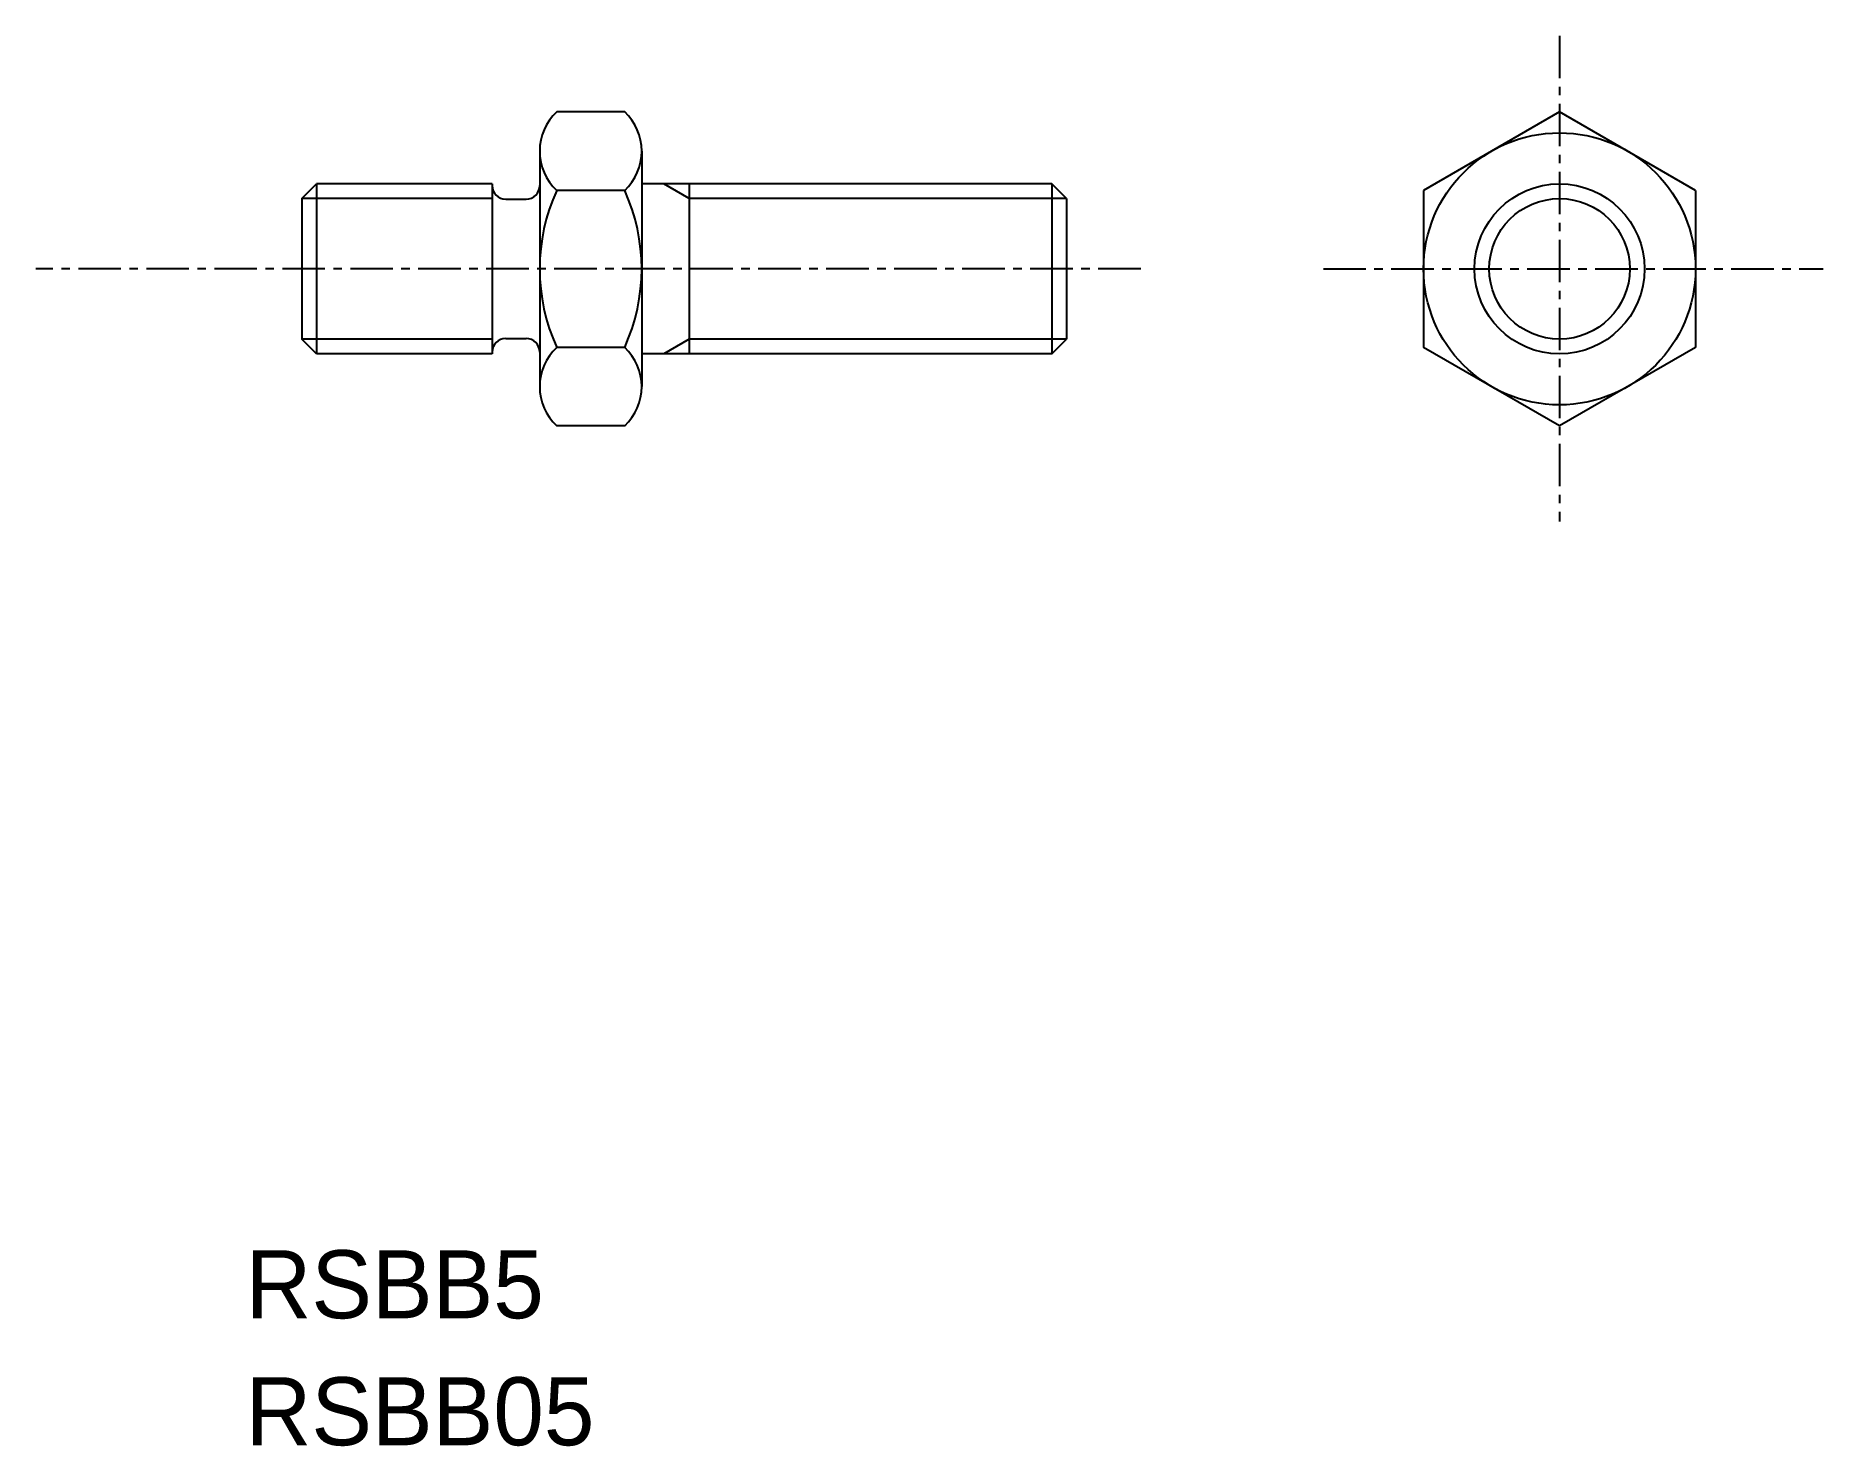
# Model space of a CAD drawing. Extents: x 1112.8 to 1165.4, y 25.7 to 67.2.
import ezdxf

# ---------------------------------------------------------------- set-up
doc = ezdxf.new("R2010")
doc.units = 0
doc.linetypes.add('CENTER', pattern=[2, 1.25, -0.25, 0.25, -0.25])
doc.layers.get('0').update_dxf_attribs({"linetype": 'CONTINUOUS'})
doc.layers.add('CENTER', color=1, linetype='CENTER')

msp = doc.modelspace()

# ---------------------------------------------------------------- linework, layer by layer
at = {"color": 7, "linetype": 'CONTINUOUS'}
for p, q in [((1130.171, 64.919), (1128.171, 64.919)), ((1157.671, 64.919), (1153.671, 62.61)), ((1161.671, 62.61), (1157.671, 64.919)), ((1127.671, 63.76), (1127.671, 56.837)), ((1130.671, 63.765), (1130.671, 56.837)), ((1120.671, 62.368), (1121.104, 62.801)), ((1126.271, 62.801), (1121.104, 62.801)), ((1121.104, 62.801), (1121.104, 57.801)), ((1126.271, 62.801), (1126.271, 57.801)), ((1130.171, 62.61), (1128.171, 62.61)), ((1142.738, 62.801), (1130.671, 62.801)), ((1132.071, 62.801), (1132.071, 57.801)), ((1143.171, 62.368), (1142.738, 62.801)), ((1142.738, 62.801), (1142.738, 57.801)), ((1153.671, 62.61), (1153.671, 57.991)), ((1161.671, 62.61), (1161.671, 57.991)), ((1120.671, 62.368), (1120.671, 58.234)), ((1126.671, 62.351), (1127.271, 62.351)), ((1143.171, 62.368), (1143.171, 58.234)), ((1121.104, 57.801), (1120.671, 58.234)), ((1126.671, 58.251), (1127.271, 58.251)), ((1130.171, 57.991), (1128.171, 57.991)), ((1142.738, 57.801), (1143.171, 58.234)), ((1157.671, 55.682), (1153.671, 57.991)), ((1161.671, 57.991), (1157.671, 55.682)), ((1126.271, 57.801), (1121.104, 57.801)), ((1142.738, 57.801), (1130.671, 57.801)), ((1130.171, 55.682), (1128.171, 55.682))]:
    msp.add_line(p, q, dxfattribs=at)
at = {"color": 3, "linetype": 'CONTINUOUS'}
for p, q in [((1132.071, 62.368), (1131.321, 62.801)), ((1126.271, 62.368), (1120.671, 62.368)), ((1143.171, 62.368), (1132.071, 62.368)), ((1126.271, 58.234), (1120.671, 58.234)), ((1132.071, 58.234), (1131.321, 57.801)), ((1143.171, 58.234), (1132.071, 58.234))]:
    msp.add_line(p, q, dxfattribs=at)
at = {"color": 7, "linetype": 'CONTINUOUS'}
for radius in [4, 2.5]:
    msp.add_circle((1157.671, 60.301), radius, dxfattribs=at)
at = {"color": 3, "linetype": 'CONTINUOUS'}
msp.add_circle((1157.671, 60.301), 2.067, dxfattribs=at)
at = {"color": 7, "linetype": 'CONTINUOUS'}
for centre, radius, start, end in [((1129.254, 63.765), 1.583, 133.173, 226.827), ((1129.088, 63.765), 1.583, 313.173, 46.827), ((1126.671, 62.751), 0.4, 180, 270), ((1127.271, 62.751), 0.4, 270, 0), ((1133.254, 60.301), 5.583, 155.5673, 204.4327), ((1125.088, 60.301), 5.583, 335.5673, 24.4327), ((1126.671, 57.851), 0.4, 90, 180), ((1127.271, 57.851), 0.4, 0, 90), ((1129.254, 56.837), 1.583, 133.173, 226.827), ((1129.088, 56.837), 1.583, 313.173, 46.827)]:
    msp.add_arc(centre, radius, start, end, dxfattribs=at)
at = {"layer": 'CENTER', "color": 1, "linetype": 'CENTER'}
for p, q in [((1157.671, 67.157), (1157.671, 52.871)), ((1145.351, 60.301), (1112.847, 60.301)), ((1150.723, 60.301), (1165.428, 60.301))]:
    msp.add_line(p, q, dxfattribs=at)

# ---------------------------------------------------------------- texts
at = {"color": 7, "linetype": 'CONTINUOUS'}
for s, p in [('RSBB5', (1119.023, 29.437)), ('RSBB05', (1119.023, 25.702))]:
    msp.add_text(s, height=2, dxfattribs=at).set_placement(p)

doc.saveas('drawing.dxf')
